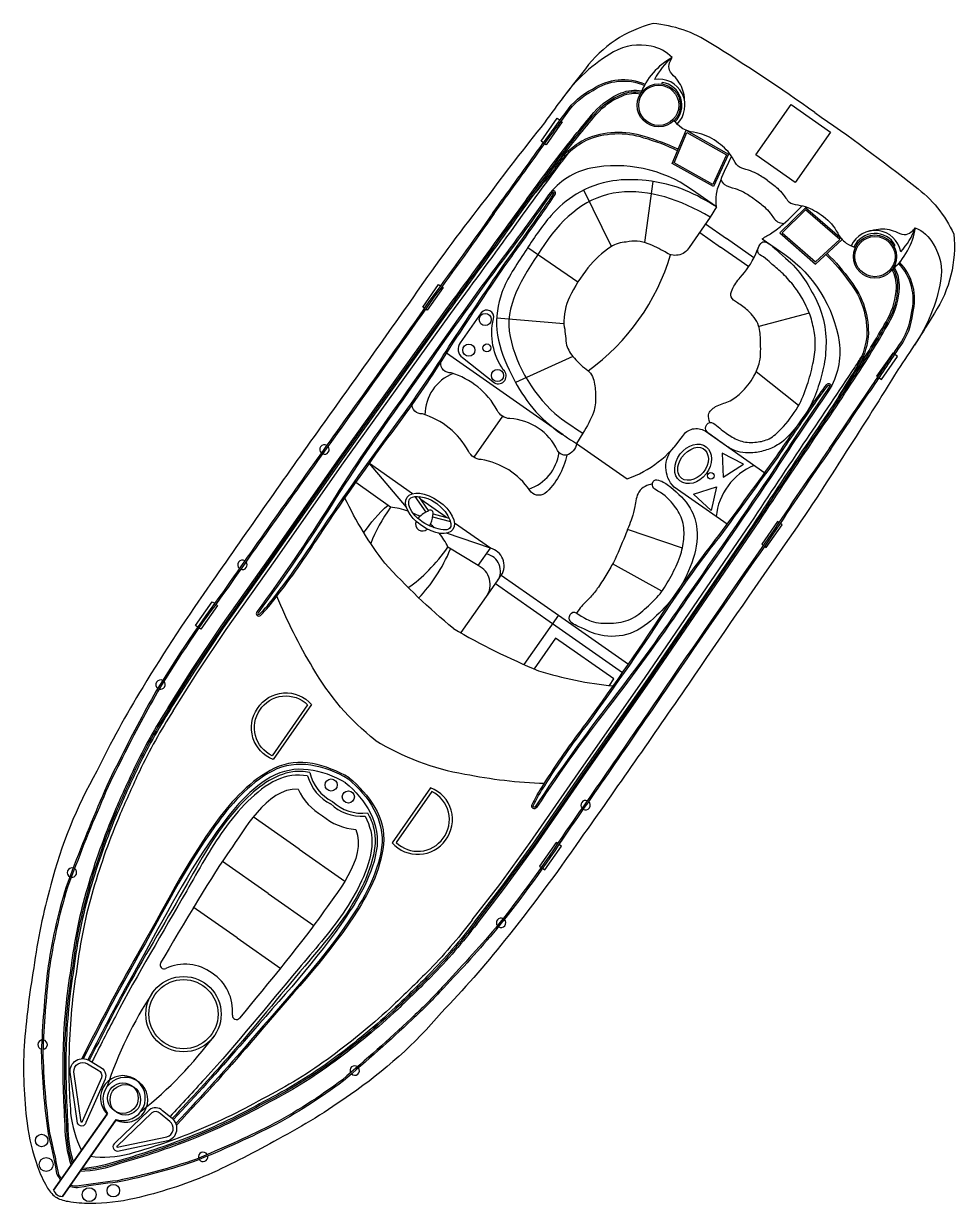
# Model space of a CAD drawing. Header units: metres. Extents: x 267138 to 268884, y 2134208 to 2137159.
# Drawn here: x 268248.26 to 268278.43, y 2136575.23 to 2136613.49 of the extents above; entities that cross this region are included whole.
import ezdxf

# ---------------------------------------------------------------- set-up
doc = ezdxf.new("R2010")
doc.units = ezdxf.units.M

msp = doc.modelspace()

# ---------------------------------------------------------------- linework, layer by layer
at = {"color": 32, "true_color": 0xcd6928}
for p, q in [((268268.956, 2136611.531), (268268.963, 2136611.58)), ((268267.314, 2136606.259), (268266.421, 2136608.09)), ((268268.395, 2136606.385), (268268.671, 2136608.365)), ((268270.365, 2136606.991), (268271.046, 2136606.515)), ((268270.175, 2136606.716), (268270.854, 2136606.241)), ((268271.935, 2136605.892), (268271.046, 2136606.515)), ((268266.221, 2136605.098), (268264.599, 2136606.217)), ((268271.764, 2136605.604), (268270.854, 2136606.241)), ((268276.475, 2136606.268), (268276.518, 2136606.291)), ((268265.774, 2136603.749), (268263.594, 2136603.933)), ((268273.729, 2136604.096), (268272.094, 2136603.665)), ((268265.749, 2136600.147), (268261.966, 2136602.795)), ((268266.06, 2136602.696), (268264.206, 2136601.847)), ((268273.384, 2136601.104), (268272.004, 2136602.192)), ((268263.78, 2136600.755), (268262.85, 2136599.425)), ((268260.866, 2136598.242), (268259.466, 2136599.222)), ((268260.665, 2136597.804), (268259.466, 2136599.222)), ((268261.305, 2136597.639), (268260.946, 2136598.149)), ((268261.386, 2136597.695), (268261.065, 2136598.151)), ((268261.958, 2136597.477), (268261.132, 2136598.055)), ((268261.508, 2136597.496), (268262.096, 2136597.338)), ((268261.534, 2136597.592), (268262.052, 2136597.452)), ((268263.392, 2136596.473), (268261.966, 2136596.961)), ((268263.392, 2136596.473), (268262.225, 2136597.29)), ((268269.615, 2136596.474), (268267.836, 2136597.078)), ((268262.998, 2136595.91), (268263.392, 2136596.473)), ((268268.95, 2136595.077), (268267.353, 2136595.969)), ((268265.594, 2136594.302), (268267.865, 2136592.713)), ((268265.404, 2136594.031), (268267.676, 2136592.44)), ((268257.188, 2136586.717), (268255.702, 2136587.758)), ((268257.188, 2136586.717), (268258.674, 2136585.677)), ((268256.181, 2136585.28), (268254.699, 2136586.317)), ((268256.181, 2136585.28), (268257.663, 2136584.242)), ((268255.175, 2136583.842), (268253.755, 2136584.835)), ((268255.175, 2136583.842), (268256.594, 2136582.848))]:
    msp.add_line(p, q, dxfattribs=at)
for points in [[(268273.906, 2136610.601, 0.01736), (268270.538, 2136612.84, 0.12634), (268268.663, 2136613.487, 0.172899), (268266.47, 2136612.022, 0.013884), (268265.144, 2136610.273, 0.008973), (268263.229, 2136607.793, 0.01509), (268261.095, 2136604.914, -0.002245), (268257.896, 2136600.409, 0.003342), (268254.37, 2136595.392, 0.016984), (268252.116, 2136591.96, 0.024546), (268250.63, 2136589.24, 0.067942), (268249.141, 2136585.555, 0.033948), (268248.582, 2136582.864, 0.022001), (268248.272, 2136580.331, 0.042872), (268248.367, 2136577.827, 0.059514), (268248.71, 2136576.42, 0.046364), (268249.008, 2136575.768, 0.104882), (268249.288, 2136575.433, 0.104882)], [(268269.283, 2136612.387, 0.164393), (268268.597, 2136612.751, 0.188684), (268267.384, 2136612.567, 0.10758), (268265.716, 2136611.057)], [(268263.473, 2136607.354, 0.002942), (268264.91, 2136609.346, -0.002013), (268265.835, 2136610.608, -0.130442), (268266.701, 2136611.361, -0.261246), (268268.407, 2136611.526, -0.209197)], [(268263.512, 2136607.325, 0.002941), (268264.95, 2136609.317, -0.002014), (268265.875, 2136610.58, -0.130992), (268266.726, 2136611.318, -0.261832), (268268.388, 2136611.481, -0.261832)], [(268252.94, 2136591.309), (268253.719, 2136592.543), (268254.658, 2136593.945), (268256.249, 2136596.187), (268258.414, 2136599.28), (268261.943, 2136604.2, 0.002601), (268263.887, 2136606.852, -0.004411), (268265.539, 2136609.108, -0.013009), (268266.746, 2136610.607, -0.113396), (268267.634, 2136611.239, -0.146005), (268268.295, 2136611.306, -1.595219)], [(268252.982, 2136591.283), (268253.76, 2136592.516), (268254.699, 2136593.917), (268256.289, 2136596.159), (268258.454, 2136599.252), (268261.983, 2136604.171, 0.002601), (268263.927, 2136606.824, -0.004411), (268265.578, 2136609.079, -0.013003), (268266.783, 2136610.575, -0.113337), (268267.653, 2136611.193, -0.144821), (268268.275, 2136611.259, -0.138987)], [(268253.023, 2136591.256), (268253.802, 2136592.489), (268254.74, 2136593.889), (268256.33, 2136596.13), (268258.495, 2136599.223), (268262.023, 2136604.142, 0.002601), (268263.967, 2136606.795, -0.00441), (268265.617, 2136609.049, -0.012997), (268266.821, 2136610.543, -0.113276), (268267.672, 2136611.148, -0.142458), (268268.256, 2136611.212, -0.142458)], [(268273.906, 2136610.601, -0.01736), (268277.164, 2136608.202, -0.12634), (268278.413, 2136606.662, -0.172899), (268277.787, 2136604.1, -0.013884), (268276.598, 2136602.256, -0.008973), (268274.922, 2136599.607, -0.01509), (268272.948, 2136596.617, 0.002245), (268269.81, 2136592.07, -0.003342), (268266.303, 2136587.039, -0.016984), (268263.85, 2136583.747, -0.024546), (268261.803, 2136581.419, -0.067942), (268258.849, 2136578.759, -0.033948), (268256.512, 2136577.312, -0.022001), (268254.238, 2136576.154, -0.042872), (268251.854, 2136575.387, -0.059514), (268250.414, 2136575.227, -0.046364), (268249.699, 2136575.284, -0.104882), (268249.288, 2136575.433, -0.104882)], [(268269.477, 2136609.41, 0.043195), (268268.383, 2136609.822, 0.183415), (268266.471, 2136609.738, 0.094511), (268265.628, 2136609.063)], [(268269.458, 2136609.365, 0.043334), (268268.368, 2136609.775, 0.18333), (268266.493, 2136609.693, 0.123985), (268265.465, 2136608.766, -0.015377), (268264.847, 2136608.007)], [(268253.107, 2136591.204), (268253.884, 2136592.435), (268254.821, 2136593.833), (268256.41, 2136596.074), (268258.575, 2136599.166), (268262.103, 2136604.084, 0.002601), (268264.047, 2136606.737, -0.00441), (268265.696, 2136608.989, -0.002867), (268265.954, 2136609.323, -0.002867)], [(268270.716, 2136607.548), (268269.912, 2136608.111, 0.202722), (268266.642, 2136608.799, 0.178768), (268265.272, 2136607.929, -0.010028), (268263.456, 2136605.449, 0.005356), (268260.515, 2136601.32, 0.016605), (268258.215, 2136597.924, -0.018921), (268255.818, 2136594.409, 0.925873), (268255.939, 2136594.294, 0.041202), (268256.431, 2136594.873, 0.024461), (268257.834, 2136596.869, -0.012888), (268260.551, 2136600.703, 0.019359), (268262.085, 2136602.987, -0.002375), (268263.857, 2136605.63, 0.006386), (268265.032, 2136607.28, 0.013656), (268265.49, 2136607.95, 0.862706), (268265.373, 2136608.052, -0.648089)], [(268265.407, 2136608.017, 0.016488), (268265.312, 2136607.899, -0.010023), (268263.496, 2136605.42, 0.005356), (268260.555, 2136601.291, 0.016607), (268258.257, 2136597.898, -0.018921), (268255.857, 2136594.38, -0.01143), (268255.856, 2136594.378, 0.913283), (268255.905, 2136594.331, 0.041174), (268256.392, 2136594.902, 0.024478), (268257.792, 2136596.896, -0.012889), (268260.512, 2136600.732, 0.019362), (268262.043, 2136603.013, -0.002377), (268263.817, 2136605.658, 0.006391), (268264.992, 2136607.308, 0.013664), (268265.448, 2136607.977, -0.000701), (268265.448, 2136607.977, 0.819976), (268265.407, 2136608.017, 0.819976)], [(268263.473, 2136607.354, -0.006425), (268261.498, 2136604.611, -0.002217), (268258.306, 2136600.116, 0.003368), (268254.732, 2136595.074, 0.024633), (268252.557, 2136591.845, 0.015037), (268251.351, 2136589.569, 0.025439), (268250.74, 2136588.27, 0.013843), (268249.634, 2136585.493, 0.040266), (268249.029, 2136582.759, 0.016729), (268248.829, 2136580.149, 0.029739), (268249.051, 2136577.49, -0.01525), (268249.315, 2136576.263, 0.132389), (268249.404, 2136576.052, 0.028442), (268249.46, 2136575.98, 0.028442)], [(268263.513, 2136607.326, -0.006424), (268261.538, 2136604.583, -0.002217), (268258.346, 2136600.087, 0.003368), (268254.772, 2136595.045, 0.024633), (268252.599, 2136591.82, 0.015038), (268251.395, 2136589.547, 0.025461), (268250.785, 2136588.251, 0.013839), (268249.68, 2136585.477, 0.040238), (268249.078, 2136582.753, 0.016715), (268248.879, 2136580.149, 0.029693), (268249.099, 2136577.499, -0.015234), (268249.364, 2136576.271, 0.134036), (268249.443, 2136576.082, 0.024879), (268249.489, 2136576.021, 0.024879)], [(268270.716, 2136607.548), (268270.516, 2136607.208), (268269.838, 2136606.228, -0.448043), (268269.055, 2136606.083, 0.025561), (268268.5, 2136606.348, 0.15676), (268267.797, 2136606.399, 0.144288), (268267.292, 2136606.245, 0.079427), (268266.554, 2136605.569, 0.054179), (268265.956, 2136604.62, 0.127294), (268265.775, 2136603.732, -0.025195), (268265.843, 2136603.119, 0.112656), (268266.063, 2136602.692, 0.061652), (268266.498, 2136602.277, -0.222278), (268266.754, 2136601.855, -0.049109), (268266.798, 2136601.382, -0.09997), (268266.733, 2136600.878, -0.045992), (268266.39, 2136600.208), (268266.182, 2136599.872)], [(268272.2, 2136606.51), (268272.934, 2136605.996, -0.202722), (268274.7, 2136603.159, -0.178768), (268274.351, 2136601.573, 0.010028), (268272.643, 2136599.019, -0.005356), (268269.769, 2136594.842, -0.016605), (268267.366, 2136591.519, 0.018921), (268264.884, 2136588.063, -0.925873), (268264.735, 2136588.137, -0.041202), (268265.109, 2136588.798, -0.024461), (268266.505, 2136590.799, 0.012888), (268269.177, 2136594.665, -0.019359), (268270.798, 2136596.887, 0.002375), (268272.675, 2136599.457, -0.006386), (268273.823, 2136601.126, -0.013656), (268274.297, 2136601.785, -0.862706), (268274.432, 2136601.711, 0.648089)], [(268277.167, 2136606.869, -0.164393), (268277.743, 2136606.348, -0.188684), (268277.986, 2136605.146, -0.10758), (268277.138, 2136603.061)], [(268274.267, 2136605.998, -0.043334), (268275.026, 2136605.115, -0.18333), (268275.591, 2136603.324, -0.123985), (268275.072, 2136602.042, 0.015377), (268274.57, 2136601.201)], [(268274.304, 2136606.031, -0.043195), (268275.066, 2136605.144, -0.183415), (268275.64, 2136603.32, -0.094511), (268275.294, 2136602.296)], [(268274.427, 2136599.686, -0.002942), (268275.806, 2136601.719, 0.002013), (268276.676, 2136603.019, 0.130442), (268277.087, 2136604.091, 0.261246), (268276.657, 2136605.751, 0.209197)], [(268262.878, 2136584.358), (268263.77, 2136585.511), (268264.764, 2136586.872), (268266.326, 2136589.133), (268268.491, 2136592.226), (268271.905, 2136597.225, -0.002601), (268273.732, 2136599.959, 0.00441), (268275.285, 2136602.281, 0.012997), (268276.277, 2136603.923, 0.113276), (268276.554, 2136604.93, 0.142458), (268276.414, 2136605.501, 0.142458)], [(268262.917, 2136584.328), (268263.809, 2136585.482), (268264.805, 2136586.843), (268266.366, 2136589.105), (268268.531, 2136592.198), (268271.946, 2136597.197, -0.002601), (268273.773, 2136599.932, 0.004411), (268275.326, 2136602.255, 0.013003), (268276.32, 2136603.899, 0.113337), (268276.603, 2136604.928, 0.144821), (268276.452, 2136605.535, 0.138987)], [(268262.956, 2136584.298), (268263.849, 2136585.452), (268264.845, 2136586.815), (268266.407, 2136589.077), (268268.572, 2136592.17), (268271.987, 2136597.169, -0.002601), (268273.813, 2136599.904, 0.004411), (268275.368, 2136602.228, 0.013009), (268276.363, 2136603.875, 0.113396), (268276.653, 2136604.926, 0.146005), (268276.49, 2136605.57, 1.595219)], [(268274.386, 2136599.714, -0.002941), (268275.765, 2136601.746, 0.002014), (268276.636, 2136603.047, 0.130992), (268277.038, 2136604.1, 0.261832), (268276.622, 2136605.717, 0.261832)], [(268262.8, 2136584.419), (268263.691, 2136585.571), (268264.684, 2136586.929), (268266.245, 2136589.189), (268268.41, 2136592.282), (268271.823, 2136597.28, -0.002601), (268273.65, 2136600.015, 0.00441), (268275.202, 2136602.335, 0.002867), (268275.428, 2136602.692, 0.002867)], [(268266.182, 2136599.872, -0.291269), (268265.854, 2136599.489, -0.299867), (268265.568, 2136599.639, 0.273478), (268264.025, 2136600.679, -0.28657), (268263.612, 2136600.949, 0.198759), (268262.116, 2136602.158, -0.45148), (268261.78, 2136602.5, -1.463971)], [(268274.387, 2136601.731, -0.016488), (268274.31, 2136601.601, 0.010023), (268272.601, 2136599.046, -0.005356), (268269.729, 2136594.87, -0.016607), (268267.327, 2136591.549, 0.018921), (268264.843, 2136588.09, 0.01143), (268264.841, 2136588.088, -0.913283), (268264.78, 2136588.118, -0.041174), (268265.151, 2136588.771, -0.024478), (268266.544, 2136590.769, 0.012889), (268269.218, 2136594.638, -0.019362), (268270.837, 2136596.857, 0.002377), (268272.715, 2136599.429, -0.006391), (268273.864, 2136601.098, -0.013664), (268274.336, 2136601.755, 0.000701), (268274.336, 2136601.755, -0.819976), (268274.387, 2136601.731, -0.819976)], [(268265.864, 2136599.492, -0.164009), (268265.155, 2136598.244, -0.407559), (268264.666, 2136598.351, 0.20466), (268263.094, 2136599.35, -0.28657), (268262.681, 2136599.619, 0.198759), (268261.185, 2136600.828, -0.45148), (268260.849, 2136601.171, -1.463971)], [(268266.182, 2136599.872), (268267.825, 2136598.722, 0.158322), (268269.619, 2136600.102, -0.417676), (268270.348, 2136600.276), (268272.285, 2136598.919)], [(268274.427, 2136599.686, 0.006425), (268272.526, 2136596.892, 0.002217), (268269.394, 2136592.354, -0.003368), (268265.88, 2136587.27, -0.024633), (268263.591, 2136584.121, -0.015037), (268261.865, 2136582.21, -0.025439), (268260.854, 2136581.19, -0.013843), (268258.623, 2136579.201, -0.040266), (268256.261, 2136577.697, -0.016729), (268253.877, 2136576.616, -0.029739), (268251.303, 2136575.914, 0.01525), (268250.06, 2136575.742, -0.132389), (268249.831, 2136575.753, -0.028442), (268249.743, 2136575.781, -0.028442)], [(268274.386, 2136599.714, 0.006424), (268272.485, 2136596.92, 0.002217), (268269.353, 2136592.381, -0.003368), (268265.839, 2136587.298, -0.024633), (268263.553, 2136584.153, -0.015038), (268261.829, 2136582.243, -0.025461), (268260.82, 2136581.226, -0.013839), (268258.592, 2136579.239, -0.040238), (268256.238, 2136577.741, -0.016715), (268253.859, 2136576.662, -0.029693), (268251.295, 2136575.962, 0.015234), (268250.05, 2136575.791, -0.134036), (268249.845, 2136575.801, -0.024879), (268249.773, 2136575.823, -0.024879)], [(268271.066, 2136597.251), (268269.343, 2136598.457, -0.406088), (268269.335, 2136599.739)], [(268262.192, 2136593.866, -0.033687), (268259.963, 2136595.992, -0.051879), (268258.675, 2136598.101, -1.92312)], [(268262.442, 2136593.737), (268263.26, 2136594.907, 0.462925), (268262.998, 2136595.91), (268262.014, 2136596.513)], [(268263.26, 2136594.907), (268263.616, 2136595.414, 0.545737), (268263.26, 2136596.284, 0.282905)], [(268263.616, 2136595.414), (268263.744, 2136595.597, 0.516839), (268263.392, 2136596.473, 0.282905)], [(268259.658, 2136590.246, -0.096403), (268257.636, 2136592.597, -0.040538), (268256.469, 2136594.921, -1.92312)], [(268262.192, 2136593.866, 0.033687), (268264.952, 2136592.5, 0.051879), (268267.375, 2136592.011, 1.92312)], [(268257.592, 2136591.404), (268256.346, 2136589.624, -0.483063), (268255.836, 2136591.279, -0.50024), (268257.592, 2136591.404, -0.418424)], [(268252.94, 2136591.309, 0.031596), (268251.833, 2136589.322, 0.004928), (268251.209, 2136587.942, 0.02844), (268250.323, 2136585.457, 0.042875), (268249.788, 2136582.858, 0.035347), (268249.534, 2136580.221, 0.024093), (268249.595, 2136577.761, 0.079837), (268249.795, 2136576.459)], [(268252.981, 2136591.282, 0.031592), (268251.877, 2136589.301, 0.004926), (268251.254, 2136587.922, 0.028436), (268250.37, 2136585.443, 0.042895), (268249.837, 2136582.851, 0.035363), (268249.584, 2136580.22, 0.024111), (268249.644, 2136577.763, 0.077658), (268249.831, 2136576.51, 0.077658)], [(268253.023, 2136591.256, 0.031588), (268251.922, 2136589.28, 0.004924), (268251.3, 2136587.903, 0.028433), (268250.417, 2136585.429, 0.042917), (268249.886, 2136582.844, 0.035379), (268249.633, 2136580.219, 0.02413), (268249.693, 2136577.764, 0.075408), (268249.867, 2136576.561, 0.075408)], [(268253.106, 2136591.202, 0.031581), (268252.011, 2136589.238, 0.00492), (268251.39, 2136587.863, 0.028426), (268250.512, 2136585.401, 0.042959), (268249.984, 2136582.83, 0.035411), (268249.732, 2136580.216, 0.028829), (268249.781, 2136578.156, 0.092336), (268250.133, 2136576.941, 0.080328)], [(268259.658, 2136590.246, 0.096403), (268262.559, 2136589.151, 0.040538), (268265.142, 2136588.85, 1.92312)], [(268261.453, 2136588.702), (268260.206, 2136586.921, 0.483063), (268261.937, 2136587.009, 0.50024), (268261.453, 2136588.702, 0.418424)], [(268262.916, 2136584.328, -0.031592), (268261.433, 2136582.612, -0.004926), (268260.35, 2136581.555, -0.028436), (268258.324, 2136579.876, -0.042895), (268256.071, 2136578.488, -0.035363), (268253.685, 2136577.349, -0.024111), (268251.356, 2136576.564, -0.077658), (268250.115, 2136576.311, -0.077658)], [(268262.877, 2136584.358, -0.031588), (268261.397, 2136582.647, -0.004924), (268260.317, 2136581.591, -0.028433), (268258.295, 2136579.915, -0.042917), (268256.047, 2136578.531, -0.035379), (268253.667, 2136577.395, -0.02413), (268251.34, 2136576.611, -0.075408), (268250.15, 2136576.363, -0.075408)], [(268262.799, 2136584.417, -0.031581), (268261.327, 2136582.716, -0.00492), (268260.249, 2136581.662, -0.028426), (268258.236, 2136579.995, -0.042959), (268256.001, 2136578.618, -0.035411), (268253.631, 2136577.487, -0.028829), (268251.679, 2136576.828, -0.092336), (268250.417, 2136576.743, -0.080328)], [(268262.956, 2136584.298, -0.031596), (268261.468, 2136582.577, -0.004928), (268260.384, 2136581.519, -0.02844), (268258.353, 2136579.836, -0.042875), (268256.094, 2136578.444, -0.035347), (268253.703, 2136577.303, -0.024093), (268251.371, 2136576.517, -0.079837), (268250.079, 2136576.26)], [(268250.388, 2136579.86), (268250.73, 2136579.656, -0.382221), (268250.899, 2136579.256), (268250.277, 2136577.851, -0.786544), (268250.002, 2136577.834), (268249.763, 2136579.478, -0.616464), (268250.388, 2136579.86, -3.844907)], [(268253.071, 2136577.981), (268252.763, 2136578.232, 0.382221), (268252.33, 2136578.255), (268251.223, 2136577.189, 0.786544), (268251.301, 2136576.925), (268252.927, 2136577.263, 0.616464), (268253.071, 2136577.981, 3.844907)]]:
    msp.add_lwpolyline(points, format="xyb", dxfattribs=at)
for points in [[(268274.414, 2136609.971), (268273.27, 2136608.336), (268271.996, 2136609.228), (268273.14, 2136610.862)], [(268271.106, 2136609.257), (268270.628, 2136608.202), (268269.283, 2136608.945), (268269.734, 2136610.029)], [(268271.042, 2136609.236), (268270.605, 2136608.271), (268269.346, 2136608.967), (268269.758, 2136609.958)], [(268273.602, 2136607.51), (268272.774, 2136606.699), (268273.933, 2136605.69), (268274.797, 2136606.484)], [(268273.604, 2136607.443), (268272.847, 2136606.701), (268273.932, 2136605.757), (268274.722, 2136606.483)], [(268270.938, 2136598.777), (268271.601, 2136599.196), (268270.906, 2136599.561)], [(268270.718, 2136598.464), (268270.552, 2136597.698), (268269.971, 2136598.225)]]:
    msp.add_lwpolyline(points, close=True, dxfattribs=at)
for points in [[(268265.109, 2136609.619), (268265.036, 2136609.67), (268265.558, 2136610.416), (268265.647, 2136610.354)], [(268265.687, 2136610.325), (268265.715, 2136610.306), (268265.193, 2136609.56), (268265.149, 2136609.59)], [(268261.248, 2136604.257), (268261.196, 2136604.294), (268261.712, 2136605.031), (268261.775, 2136604.987)], [(268261.815, 2136604.959), (268261.856, 2136604.93), (268261.34, 2136604.193), (268261.289, 2136604.229)], [(268276.46, 2136602.784), (268276.433, 2136602.803), (268275.911, 2136602.057), (268275.954, 2136602.027)], [(268275.995, 2136601.999), (268276.067, 2136601.948), (268276.59, 2136602.694), (268276.501, 2136602.756)], [(268260.146, 2136597.801), (268259.028, 2136598.605)], [(268272.744, 2136597.309), (268272.703, 2136597.338), (268272.186, 2136596.6), (268272.238, 2136596.565)], [(268272.278, 2136596.536), (268272.33, 2136596.5), (268272.847, 2136597.237), (268272.784, 2136597.281)], [(268263.744, 2136595.597), (268265.594, 2136594.302), (268264.475, 2136592.704)], [(268263.554, 2136595.326), (268265.404, 2136594.031)], [(268253.901, 2136593.919), (268253.83, 2136593.968), (268254.37, 2136594.74), (268254.446, 2136594.687)], [(268254.487, 2136594.658), (268254.54, 2136594.621), (268254, 2136593.85), (268253.941, 2136593.891)], [(268267.246, 2136592.024), (268267.394, 2136592.235), (268265.504, 2136593.558), (268264.806, 2136592.561)], [(268265.573, 2136586.897), (268265.52, 2136586.935), (268264.98, 2136586.163), (268265.039, 2136586.122)], [(268265.08, 2136586.094), (268265.15, 2136586.045), (268265.69, 2136586.816), (268265.614, 2136586.869)], [(268249.23, 2136575.652), (268250.975, 2136578.144)], [(268250.961, 2136578.125), (268249.23, 2136575.652)], [(268249.514, 2136575.453), (268251.258, 2136577.945)], [(268251.245, 2136577.926), (268249.514, 2136575.453)]]:
    msp.add_lwpolyline(points, dxfattribs=at)
for points in [[(268263.519, 2136601.838, 0.917705), (268263.807, 2136602.261, -0.209704), (268263.487, 2136603.91, 0.850912), (268263.094, 2136604.104), (268262.414, 2136603.133, 0.435659), (268262.485, 2136602.657)], [(268257.465, 2136591.395), (268256.311, 2136589.746, -0.460147), (268255.918, 2136591.225, -0.47706)], [(268261.488, 2136588.58), (268260.334, 2136586.931, 0.460147), (268261.857, 2136587.067, 0.47706)], [(268250.324, 2136579.754), (268250.672, 2136579.546, -0.383069), (268250.784, 2136579.301), (268250.155, 2136577.881, -0.853636), (268250.122, 2136577.866), (268249.886, 2136579.491, -0.613527)], [(268252.994, 2136577.885), (268252.68, 2136578.141, 0.383069), (268252.411, 2136578.162), (268251.292, 2136577.085, 0.853636), (268251.289, 2136577.049), (268252.897, 2136577.383, 0.613527)]]:
    msp.add_lwpolyline(points, format="xyb", close=True, dxfattribs=at)
for centre, radius in [((268268.849, 2136610.837), 0.702), ((268268.849, 2136610.837), 0.652), ((268275.859, 2136605.93), 0.702), ((268275.859, 2136605.93), 0.652), ((268263.223, 2136603.889), 0.196), ((268262.689, 2136602.896), 0.196), ((268263.276, 2136602.97), 0.127), ((268263.619, 2136602.076), 0.196), ((268270.539, 2136598.823), 0.105), ((268258.23, 2136588.796), 0.197), ((268258.784, 2136588.408), 0.197), ((268253.44, 2136581.363), 1.22), ((268253.44, 2136581.363), 1.22), ((268253.44, 2136581.363), 1.121), ((268253.44, 2136581.363), 1.121), ((268251.475, 2136578.641), 0.496), ((268251.554, 2136578.586), 0.496), ((268248.841, 2136577.267), 0.202), ((268248.987, 2136576.486), 0.225), ((268250.381, 2136575.51), 0.225), ((268251.165, 2136575.64), 0.202)]:
    msp.add_circle(centre, radius, dxfattribs=at)
for centre, radius, start, end in [((268270.37, 2136610.401), 2.264, 118.6764, 159.012), ((268270.728, 2136610.644), 2.264, 129.6497, 152.8823), ((268268.849, 2136610.837), 0.85, 314.3334, 99.235), ((268268.849, 2136610.837), 0.751, 314.3334, 81.2833), ((268275.859, 2136605.93), 0.85, 10.7802, 155.6818), ((268275.859, 2136605.93), 0.751, 28.7319, 155.6818), ((268274.929, 2136607.209), 2.264, 311.0033, 351.3389), ((268275.035, 2136607.629), 2.264, 317.133, 340.3655), ((268262.347, 2136608.048), 7.186, 305.9072, 343.3797), ((268262.713, 2136600.796), 1.444, 111.6321, 179.7796), ((268258.011, 2136599.675), 0.153, 61.103, 227.6054), ((268258.011, 2136599.675), 0.153, 246.2296, 42.4788), ((268264.184, 2136599.766), 1.444, 288.2077, 352.4118), ((268272.709, 2136597.303), 2.01, 112.4762, 174.3637), ((268259.955, 2136595.525), 2.283, 70.4418, 85.1976), ((268261.433, 2136597.605), 0.107, 325.0076, 145.0076), ((268259.955, 2136595.525), 2.283, 59.9101, 66.2494), ((268261.187, 2136597.256), 0.223, 155.8099, 314.1555), ((268261.663, 2136596.934), 0.799, 148.6229, 148.8922), ((268261.663, 2136596.934), 0.799, 113.4123, 141.0523), ((268260.723, 2136597.591), 0.799, 330.6102, 356.603), ((268260.723, 2136597.591), 0.799, 321.1231, 321.3924), ((268259.955, 2136595.525), 2.283, 44.9567, 49.1967), ((268259.955, 2136595.525), 2.283, 25.6326, 38.9836), ((268255.349, 2136595.932), 0.153, 59.8784, 229.9775), ((268255.349, 2136595.932), 0.153, 248.6377, 41.2182), ((268252.698, 2136592.052), 0.153, 63.2815, 233.6881), ((268252.698, 2136592.052), 0.153, 252.347, 44.6226), ((268258.881, 2136589.501), 1.48, 195.9694, 243.7192), ((268258.881, 2136589.501), 1.381, 192.5121, 243.7192), ((268258.856, 2136589.425), 1.863, 204.1318, 240.7341), ((268259.224, 2136589.261), 1.48, 226.2961, 274.0458), ((268259.224, 2136589.261), 1.381, 226.2961, 277.5032), ((268266.475, 2136588.144), 0.153, 68.797, 221.3776), ((268266.475, 2136588.144), 0.153, 240.0377, 50.1369), ((268259.161, 2136589.212), 1.863, 229.2812, 265.8835), ((268249.822, 2136585.954), 0.153, 75.2961, 243.3918), ((268249.822, 2136585.954), 0.153, 262.0268, 56.6611), ((268263.737, 2136584.324), 0.153, 65.3927, 217.6683), ((268263.737, 2136584.324), 0.153, 236.3272, 46.7338), ((268252.812, 2136582.96), 0.13, 149.3453, 295.813), ((268253.491, 2136581.514), 1.468, 53.2673, 115.0684), ((268253.564, 2136581.463), 1.468, 354.9469, 56.748), ((268263.264, 2136574.929), 12.964, 146.6094, 161.6803), ((268255.155, 2136581.32), 0.13, 174.2022, 320.67), ((268248.873, 2136580.375), 0.153, 99.6352, 254.7772), ((268248.873, 2136580.375), 0.153, 273.415, 80.9974), ((268244.031, 2136588.392), 12.964, 308.335, 323.4058), ((268251.475, 2136578.641), 0.728, 252.6741, 225.1237), ((268258.991, 2136579.535), 0.153, 53.3542, 207.9884), ((268258.991, 2136579.535), 0.153, 226.6235, 34.7192), ((268251.554, 2136578.586), 0.728, 244.8916, 217.3412), ((268254.074, 2136576.734), 0.153, 29.0179, 196.6003), ((268254.074, 2136576.734), 0.153, 215.2381, 10.3801), ((268249.508, 2136575.747), 0.294, 198.915, 271.1003), ((268249.508, 2136575.747), 0.294, 198.915, 271.1003)]:
    msp.add_arc(centre, radius, start, end, dxfattribs=at)
for centre, major_axis, ratio in [((268269.963, 2136599.209), (-0.426, -0.554), 0.758117), ((268261.433, 2136597.605), (-0.744, 0.521), 0.533092)]:
    msp.add_ellipse(centre, major_axis=major_axis, ratio=ratio, dxfattribs=at)
for start_param, end_param in [(4.712389, 5.232342), (0.830012, 1.576846)]:
    msp.add_ellipse((268261.075, 2136597.15), major_axis=(-1.529, -2.184), ratio=0.425319, start_param=start_param, end_param=end_param, dxfattribs=at)
for points in [[(268269.693, 2136610.936), (268269.651, 2136611.251), (268269.386, 2136611.735), (268269.198, 2136611.973), (268269.197, 2136612.216), (268269.283, 2136612.387)], [(268272.369, 2136608.404), (268272.016, 2136608.624), (268271.759, 2136608.731), (268271.418, 2136608.866), (268271.24, 2136609.13), (268270.788, 2136609.613), (268270.161, 2136609.926), (268269.788, 2136610.007), (268269.582, 2136610.11), (268269.341, 2136610.337)], [(268270.716, 2136607.548), (268270.718, 2136607.953), (268270.857, 2136608.404), (268271.207, 2136609.182)], [(268270.716, 2136607.548), (268269.72, 2136608.076), (268268.444, 2136608.395), (268267.356, 2136608.384), (268266.174, 2136607.954), (268265.361, 2136607.266), (268264.517, 2136606.091), (268263.764, 2136604.764), (268263.601, 2136603.554), (268263.997, 2136602.262), (268264.575, 2136601.262), (268265.432, 2136600.375), (268266.182, 2136599.872)], [(268272.369, 2136608.404), (268272.696, 2136608.149), (268272.885, 2136607.943), (268273.128, 2136607.669), (268273.436, 2136607.592), (268274.045, 2136607.333), (268274.554, 2136606.851), (268274.758, 2136606.528), (268274.925, 2136606.37), (268275.221, 2136606.221)], [(268272.2, 2136606.51), (268272.51, 2136606.699), (268272.886, 2136606.983), (268273.497, 2136607.579)], [(268275.664, 2136606.757), (268275.974, 2136606.825), (268276.519, 2136606.742), (268276.807, 2136606.647), (268277.035, 2136606.729), (268277.167, 2136606.869)], [(268270.506, 2136600.553), (268270.462, 2136600.804), (268270.693, 2136601.067), (268271.107, 2136601.232), (268271.502, 2136601.505), (268271.932, 2136602.052), (268272.117, 2136602.519), (268272.147, 2136603.19), (268272.087, 2136603.687), (268271.732, 2136604.187), (268271.402, 2136604.434), (268271.192, 2136604.628), (268271.226, 2136604.855), (268271.489, 2136605.252), (268271.991, 2136606.016), (268272.226, 2136606.409), (268272.663, 2136606.148), (268273.36, 2136605.482), (268273.773, 2136604.863), (268274.13, 2136604.095), (268274.271, 2136603.223), (268274.209, 2136602.437), (268274.022, 2136601.72), (268273.735, 2136601.042), (268273.303, 2136600.402), (268272.744, 2136599.851), (268272.344, 2136599.66), (268271.903, 2136599.571), (268271.259, 2136599.664), (268270.927, 2136599.87), (268270.534, 2136600.147), (268270.359, 2136600.363), (268270.506, 2136600.553), (268270.716, 2136600.451), (268271.135, 2136600.139), (268271.543, 2136599.941), (268272.019, 2136599.915), (268272.427, 2136600.025), (268272.811, 2136600.34), (268273.361, 2136601.063), (268273.662, 2136601.768), (268273.846, 2136602.456), (268273.924, 2136603.061), (268273.888, 2136603.497), (268273.754, 2136604.028), (268273.475, 2136604.616), (268273.202, 2136605.011), (268272.827, 2136605.415), (268272.487, 2136605.716), (268272.239, 2136605.918), (268272.06, 2136606.081), (268272.081, 2136606.23)], [(268266.455, 2136594.202), (268266.291, 2136594.3), (268266.064, 2136594.395), (268265.946, 2136594.202), (268266.24, 2136593.937), (268266.97, 2136593.651), (268267.917, 2136593.71), (268268.774, 2136594.287), (268269.402, 2136594.996), (268269.92, 2136596.005), (268270.087, 2136597.092), (268269.868, 2136597.77), (268269.24, 2136598.45), (268268.894, 2136598.664), (268268.701, 2136598.671), (268268.658, 2136598.465), (268268.821, 2136598.326), (268269.364, 2136597.839), (268269.617, 2136597.351), (268269.661, 2136596.767), (268269.542, 2136596.213), (268269.247, 2136595.57), (268268.89, 2136594.998), (268268.452, 2136594.555), (268267.928, 2136594.17), (268267.301, 2136594.043), (268266.656, 2136594.112), (268266.455, 2136594.202)], [(268268.647, 2136598.558), (268268.407, 2136598.479), (268268.205, 2136598.297), (268268.076, 2136597.828), (268267.974, 2136597.452), (268267.754, 2136596.872), (268267.379, 2136596.016), (268267.131, 2136595.592), (268266.856, 2136595.163), (268266.603, 2136594.855), (268266.349, 2136594.598), (268266.185, 2136594.37)]]:
    msp.add_spline(points, degree=3, dxfattribs=at)
for points, knots in [([(268271.944, 2136607.797), (268271.829, 2136607.876), (268271.636, 2136608.006), (268271.314, 2136608.144), (268271.005, 2136608.197), (268270.903, 2136608.365), (268270.867, 2136608.429)], [0, 0, 0, 0, 0.00840925, 0.01405459, 0.02148076, 0.02583256, 0.02583256, 0.02583256, 0.02583256]), ([(268270.516, 2136607.208), (268269.542, 2136607.783), (268268.543, 2136608.12), (268266.558, 2136607.903), (268265.759, 2136607.238), (268264.532, 2136605.414), (268263.882, 2136604.465), (268264.123, 2136602.568), (268264.715, 2136601.528), (268265.751, 2136600.608), (268266.056, 2136600.415), (268266.39, 2136600.208)], [0, 0, 0, 0, 0.0684102, 0.0684102, 0.1368204, 0.1368204, 0.2052306, 0.2052306, 0.2736407, 0.2736407, 0.2974604, 0.2974604, 0.2974604, 0.2974604]), ([(268271.944, 2136607.797), (268272.057, 2136607.716), (268272.246, 2136607.58), (268272.485, 2136607.325), (268272.641, 2136607.052), (268272.833, 2136607.014), (268272.906, 2136607.002)], [0, 0, 0, 0, 0.00840925, 0.01405459, 0.02148076, 0.02583256, 0.02583256, 0.02583256, 0.02583256]), ([(268269.598, 2136598.733), (268269.782, 2136598.592), (268270.185, 2136598.724), (268270.544, 2136599.346), (268270.446, 2136599.689), (268269.956, 2136599.795), (268269.566, 2136599.516), (268269.434, 2136598.994), (268269.486, 2136598.819), (268269.598, 2136598.733)], [0, 0, 0, 0, 1.743273, 1.743273, 3.486547, 3.486547, 5.22982, 5.22982, 6.283185, 6.283185, 6.283185, 6.283185]), ([(268260.77, 2136598.069), (268260.711, 2136597.985), (268260.735, 2136597.798), (268261.19, 2136597.201), (268261.902, 2136596.975), (268262.227, 2136597.241), (268261.963, 2136597.775), (268261.151, 2136598.198), (268260.846, 2136598.178), (268260.77, 2136598.069)], [0, 0, 0, 0, 1.031451, 1.031451, 2.992455, 2.992455, 4.95346, 4.95346, 6.283185, 6.283185, 6.283185, 6.283185]), ([(268258.808, 2136589.032), (268258.075, 2136589.458), (268257.173, 2136589.719), (268255.611, 2136588.958), (268255.013, 2136588.283), (268253.501, 2136586.247), (268252.788, 2136584.77), (268251.315, 2136582.212), (268250.733, 2136581.091), (268250.139, 2136579.92)], [0, 0, 0, 0, 0.0462196, 0.0462196, 0.0924392, 0.0924392, 0.1947325, 0.1947325, 0.2709084, 0.2709084, 0.2709084, 0.2709084]), ([(268258.783, 2136588.989), (268258.029, 2136589.428), (268257.107, 2136589.661), (268255.535, 2136588.833), (268254.947, 2136588.126), (268253.454, 2136586.063), (268252.73, 2136584.585), (268251.305, 2136582.083), (268250.756, 2136581.027), (268250.195, 2136579.921)], [0, 0, 0, 0, 0.0480884, 0.0480884, 0.0961768, 0.0961768, 0.1985377, 0.1985377, 0.2704106, 0.2704106, 0.2704106, 0.2704106]), ([(268258.708, 2136588.861), (268257.938, 2136589.309), (268257.036, 2136589.497), (268255.49, 2136588.594), (268254.915, 2136587.85), (268253.434, 2136585.729), (268252.679, 2136584.221), (268251.317, 2136581.786), (268250.824, 2136580.835), (268250.341, 2136579.884)], [0, 0, 0, 0, 0.0508337, 0.0508337, 0.1016674, 0.1016674, 0.2060328, 0.2060328, 0.2709084, 0.2709084, 0.2709084, 0.2709084]), ([(268257.532, 2136589.202), (268257.346, 2136589.234), (268256.549, 2136589.276), (268254.871, 2136587.971), (268253.482, 2136585.389), (268251.78, 2136582.604), (268250.79, 2136580.659), (268250.385, 2136579.862)], [0.0234044, 0.0234044, 0.0234044, 0.0234044, 0.0350942, 0.0739111, 0.138251, 0.2165713, 0.2709084, 0.2709084, 0.2709084, 0.2709084]), ([(268257.458, 2136589.094), (268257.113, 2136589.14), (268256.78, 2136589.111), (268255.789, 2136588.634), (268255.202, 2136587.974), (268254.294, 2136586.715), (268253.933, 2136586.04), (268252.77, 2136584.018), (268251.955, 2136582.674), (268250.974, 2136580.802), (268250.724, 2136580.31), (268250.473, 2136579.817)], [0.0248254, 0.0248254, 0.0248254, 0.0248254, 0.0474598, 0.0474598, 0.0949196, 0.0949196, 0.1423794, 0.1423794, 0.237299, 0.237299, 0.2709084, 0.2709084, 0.2709084, 0.2709084]), ([(268258.776, 2136588.994), (268259.447, 2136588.436), (268259.981, 2136587.649), (268259.741, 2136585.889), (268259.278, 2136585.094), (268257.85, 2136582.985), (268256.71, 2136581.799), (268254.847, 2136579.604), (268254.042, 2136578.727), (268253.195, 2136577.821)], [0, 0, 0, 0, 0.0480884, 0.0480884, 0.0961768, 0.0961768, 0.1985377, 0.1985377, 0.2704106, 0.2704106, 0.2704106, 0.2704106]), ([(268258.808, 2136589.032), (268259.459, 2136588.489), (268260.013, 2136587.731), (268259.833, 2136586.003), (268259.403, 2136585.21), (268258.008, 2136583.093), (268256.864, 2136581.917), (268254.964, 2136579.658), (268254.11, 2136578.727), (268253.214, 2136577.768)], [0, 0, 0, 0, 0.0462196, 0.0462196, 0.0924392, 0.0924392, 0.1947325, 0.1947325, 0.2709084, 0.2709084, 0.2709084, 0.2709084]), ([(268257.156, 2136588.664), (268256.127, 2136588.694), (268255.38, 2136587.284), (268254.458, 2136585.996), (268253.385, 2136584.213), (268252.699, 2136583.024)], [0.0313661, 0.0313661, 0.0313661, 0.0313661, 0.1084744, 0.1084744, 0.1920729, 0.1920729, 0.1920729, 0.1920729]), ([(268258.681, 2136588.88), (268259.366, 2136588.31), (268259.851, 2136587.527), (268259.532, 2136585.764), (268259.029, 2136584.97), (268257.543, 2136582.852), (268256.385, 2136581.627), (268254.564, 2136579.514), (268253.838, 2136578.725), (268253.111, 2136577.945)], [0, 0, 0, 0, 0.0508337, 0.0508337, 0.1016674, 0.1016674, 0.2060328, 0.2060328, 0.2709084, 0.2709084, 0.2709084, 0.2709084]), ([(268259.328, 2136587.785), (268259.489, 2136587.477), (268259.576, 2136587.154), (268259.467, 2136586.059), (268259.048, 2136585.282), (268258.176, 2136583.998), (268257.665, 2136583.427), (268256.163, 2136581.643), (268255.179, 2136580.417), (268253.756, 2136578.855), (268253.38, 2136578.451), (268253.002, 2136578.046)], [0.0248254, 0.0248254, 0.0248254, 0.0248254, 0.0474598, 0.0474598, 0.0949196, 0.0949196, 0.1423794, 0.1423794, 0.237299, 0.237299, 0.2709084, 0.2709084, 0.2709084, 0.2709084]), ([(268259.404, 2136587.892), (268259.498, 2136587.727), (268259.81, 2136586.993), (268259.159, 2136584.969), (268257.208, 2136582.781), (268255.173, 2136580.228), (268253.684, 2136578.633), (268253.074, 2136577.979)], [0.0234044, 0.0234044, 0.0234044, 0.0234044, 0.0350942, 0.0739111, 0.138251, 0.2165713, 0.2709084, 0.2709084, 0.2709084, 0.2709084]), ([(268259.027, 2136587.354), (268259.407, 2136586.398), (268258.339, 2136585.212), (268257.444, 2136583.906), (268256.137, 2136582.287), (268255.253, 2136581.236)], [0.0313661, 0.0313661, 0.0313661, 0.0313661, 0.1084744, 0.1084744, 0.1920729, 0.1920729, 0.1920729, 0.1920729])]:
    msp.add_open_spline(points, degree=3, knots=knots, dxfattribs=at)
for points in [[(268259.285, 2136596.979), (268259.499, 2136597.29), (268259.759, 2136597.595), (268260.071, 2136597.873)], [(268261.072, 2136594.863), (268261.466, 2136595.281), (268261.839, 2136595.813), (268262.095, 2136596.457)]]:
    msp.add_open_spline(points, degree=3, dxfattribs=at)

doc.saveas('drawing.dxf')
